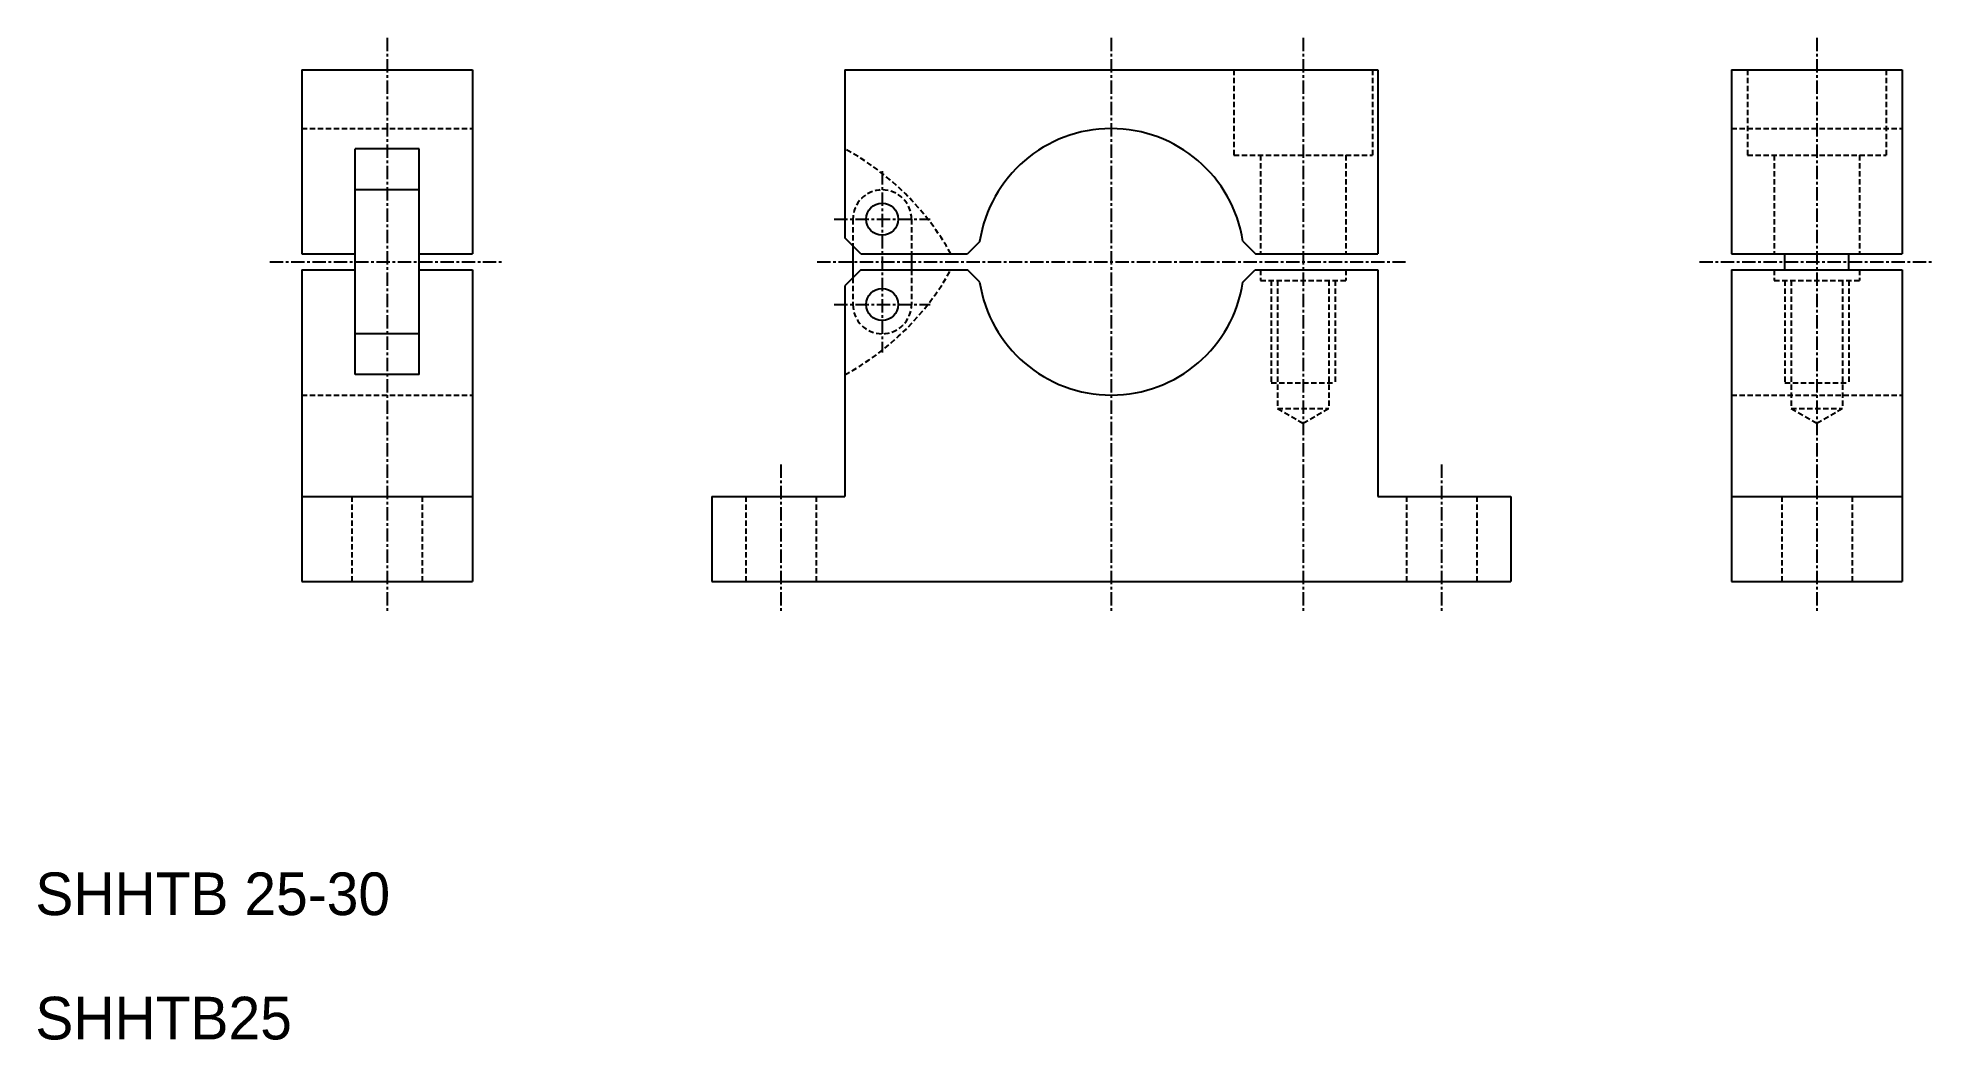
# Model space of a CAD drawing. Extents: x 41 to 219, y 54 to 148.
import ezdxf

# ---------------------------------------------------------------- set-up
doc = ezdxf.new("R2010")
doc.units = 0
doc.linetypes.add('CENTER', pattern=[2, 1.25, -0.25, 0.25, -0.25])
doc.linetypes.add('DASHED', pattern=[0.75, 0.5, -0.25])
doc.layers.get('0').update_dxf_attribs({"linetype": 'CONTINUOUS'})
doc.layers.add('CENTER', color=1, linetype='CENTER')

msp = doc.modelspace()

# ---------------------------------------------------------------- linework, layer by layer
at = {"color": 7, "linetype": 'CONTINUOUS'}
for p, q in [((65.84, 145.15), (65.84, 127.9)), ((65.84, 145.15), (81.84, 145.15)), ((81.84, 145.15), (81.84, 127.9)), ((116.8, 145.15), (166.8, 145.15)), ((116.8, 145.15), (116.8, 129.4)), ((166.8, 145.15), (166.8, 127.9)), ((200.01, 145.15), (200.01, 127.9)), ((200.01, 145.15), (216.01, 145.15)), ((216.01, 145.15), (216.01, 127.9)), ((70.84, 116.57), (70.84, 137.74)), ((76.84, 137.74), (70.84, 137.74)), ((76.84, 116.57), (76.84, 137.74)), ((76.84, 133.9), (70.84, 133.9)), ((118.3, 127.9), (116.8, 129.4)), ((117.55, 128.65), (117.55, 125.65)), ((129.45, 129.06), (128.29, 127.9)), ((154.15, 129.09), (155.34, 127.9)), ((65.84, 127.9), (70.84, 127.9)), ((65.84, 126.4), (65.84, 97.15)), ((65.84, 126.4), (70.84, 126.4)), ((76.84, 127.9), (81.84, 127.9)), ((76.84, 126.4), (81.84, 126.4)), ((81.84, 126.4), (81.84, 97.15)), ((118.3, 126.4), (116.8, 124.9)), ((118.3, 127.9), (128.29, 127.9)), ((118.3, 126.4), (128.29, 126.4)), ((123.05, 127.9), (123.05, 126.4)), ((129.45, 125.25), (128.29, 126.4)), ((154.15, 125.25), (155.31, 126.4)), ((155.31, 126.4), (166.8, 126.4)), ((155.34, 127.9), (166.8, 127.9)), ((166.8, 126.4), (166.8, 105.15)), ((200.01, 127.9), (216.01, 127.9)), ((200.01, 126.4), (200.01, 97.15)), ((200.01, 126.4), (216.01, 126.4)), ((205.01, 126.4), (205.01, 127.9)), ((211.01, 126.4), (211.01, 127.9)), ((216.01, 126.4), (216.01, 97.15)), ((116.8, 124.9), (116.8, 105.15)), ((76.84, 120.4), (70.84, 120.4)), ((76.84, 116.57), (70.84, 116.57)), ((65.84, 105.15), (81.84, 105.15)), ((104.3, 105.15), (116.8, 105.15)), ((104.3, 105.15), (104.3, 97.15)), ((166.8, 105.15), (179.3, 105.15)), ((179.3, 105.15), (179.3, 97.15)), ((200.01, 105.15), (216.01, 105.15)), ((65.84, 97.15), (81.84, 97.15)), ((104.3, 97.15), (179.3, 97.15)), ((200.01, 97.15), (216.01, 97.15))]:
    msp.add_line(p, q, dxfattribs=at)
at = {"color": 3, "linetype": 'DASHED'}
for p, q in [((153.3, 145.15), (153.3, 137.15)), ((166.3, 145.15), (166.3, 137.15)), ((201.51, 145.15), (201.51, 137.15)), ((214.51, 145.15), (214.51, 137.15)), ((65.84, 139.65), (81.84, 139.65)), ((200.01, 139.65), (216.01, 139.65)), ((153.3, 137.15), (166.3, 137.15)), ((155.8, 137.15), (155.8, 127.9)), ((163.8, 137.15), (163.8, 127.9)), ((201.51, 137.15), (214.51, 137.15)), ((204.01, 137.15), (204.01, 127.9)), ((212.01, 137.15), (212.01, 127.9)), ((117.55, 131.15), (117.55, 128.65)), ((123.05, 131.15), (123.05, 127.9)), ((123.05, 126.4), (123.05, 123.15)), ((155.8, 126.4), (155.8, 125.4)), ((163.8, 126.4), (163.8, 125.4)), ((204.01, 126.4), (204.01, 125.4)), ((212.01, 126.4), (212.01, 125.4)), ((117.55, 125.65), (117.55, 123.15)), ((155.8, 125.4), (163.8, 125.4)), ((156.8, 125.4), (156.8, 115.8)), ((157.4, 125.4), (157.4, 113.4)), ((162.2, 125.4), (162.2, 113.4)), ((162.8, 125.4), (162.8, 115.8)), ((204.01, 125.4), (212.01, 125.4)), ((205.01, 125.4), (205.01, 115.8)), ((205.61, 125.4), (205.61, 113.4)), ((210.41, 125.4), (210.41, 113.4)), ((211.01, 125.4), (211.01, 115.8)), ((156.8, 115.8), (162.8, 115.8)), ((205.01, 115.8), (211.01, 115.8)), ((65.84, 114.65), (81.84, 114.65)), ((200.01, 114.65), (216.01, 114.65)), ((157.4, 113.4), (159.8, 112.02)), ((157.4, 113.4), (162.2, 113.4)), ((159.8, 112.02), (162.2, 113.4)), ((205.61, 113.4), (210.41, 113.4)), ((205.61, 113.4), (208.01, 112.02)), ((208.01, 112.02), (210.41, 113.4)), ((70.54, 105.15), (70.54, 97.15)), ((77.14, 105.15), (77.14, 97.15)), ((107.5, 105.15), (107.5, 97.15)), ((114.1, 105.15), (114.1, 97.15)), ((169.5, 105.15), (169.5, 97.15)), ((176.1, 105.15), (176.1, 97.15)), ((204.71, 105.15), (204.71, 97.15)), ((211.31, 105.15), (211.31, 97.15))]:
    msp.add_line(p, q, dxfattribs=at)
at = {"color": 7, "linetype": 'CONTINUOUS'}
for centre in [(120.3, 131.15), (120.3, 123.15)]:
    msp.add_circle(centre, 1.5, dxfattribs=at)
for start, end in [(8.9283, 171.2342), (188.7658, 351.2264)]:
    msp.add_arc((141.8, 127.15), 12.5, start, end, dxfattribs=at)
at = {"color": 3, "linetype": 'DASHED'}
for centre, radius, start, end in [((104.9, 115.75), 25, 29.078, 61.5755), ((120.3, 131.15), 2.75, 0, 180), ((104.9, 138.55), 25, 298.4245, 330.922), ((120.3, 123.15), 2.75, 180, 0)]:
    msp.add_arc(centre, radius, start, end, dxfattribs=at)
at = {"layer": 'CENTER', "color": 1, "linetype": 'CENTER'}
for p, q in [((73.84, 148.15), (73.84, 94.15)), ((141.8, 148.15), (141.8, 94.15)), ((159.8, 148.15), (159.8, 94.15)), ((208.01, 148.15), (208.01, 94.15)), ((120.3, 135.65), (120.3, 118.65)), ((115.8, 131.15), (124.8, 131.15)), ((62.84, 127.15), (84.84, 127.15)), ((114.2, 127.15), (169.4, 127.15)), ((197.01, 127.15), (219.01, 127.15)), ((115.8, 123.15), (124.8, 123.15)), ((110.8, 108.15), (110.8, 94.15)), ((172.8, 108.15), (172.8, 94.15))]:
    msp.add_line(p, q, dxfattribs=at)

# ---------------------------------------------------------------- texts
at = {"color": 7, "linetype": 'CONTINUOUS'}
for s, p in [('SHHTB 25-30', (40.83, 65.87)), ('SHHTB25', (40.83, 54.21))]:
    msp.add_text(s, height=4, dxfattribs=at).set_placement(p)

doc.saveas('drawing.dxf')
